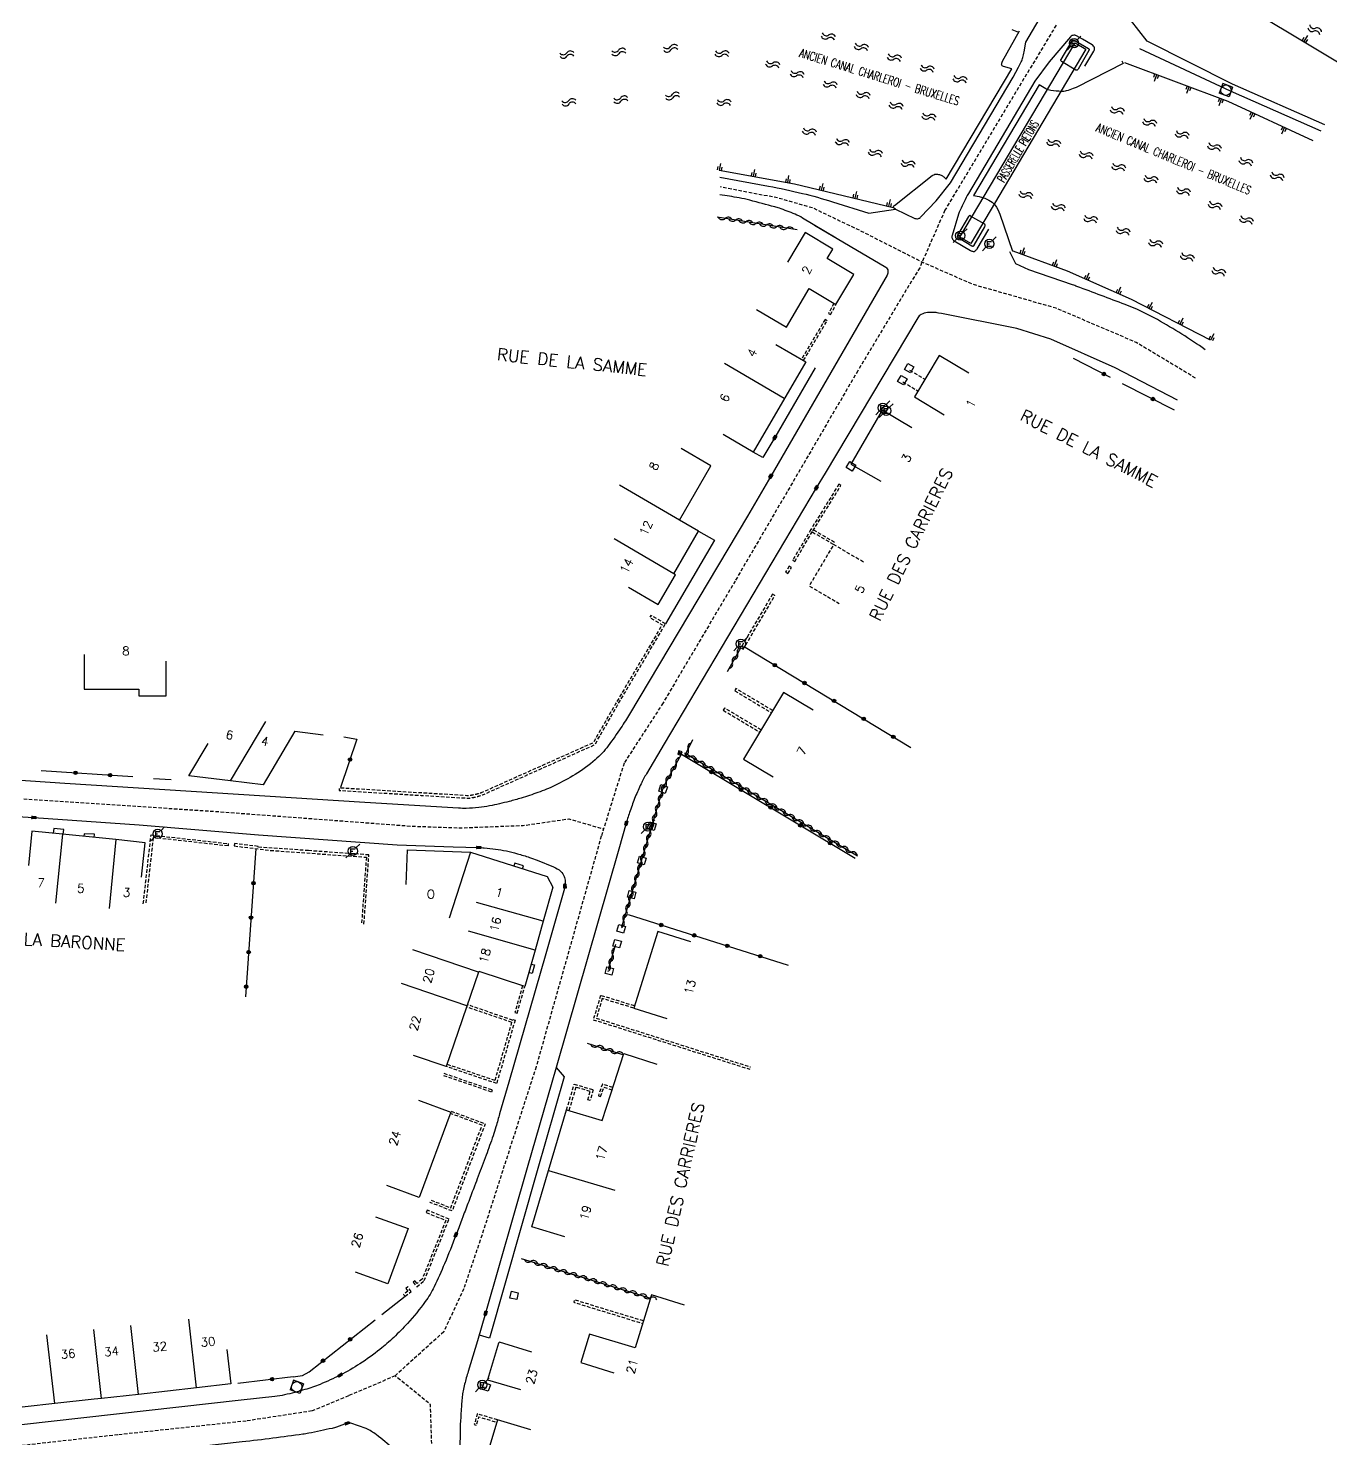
# Model space of a CAD drawing. Header units: millimetres. Extents: x 143000 to 144000, y 139000 to 140000.
# Drawn here: x 143176.7 to 143364.8, y 139391.1 to 139594.8 of the extents above; entities that cross this region are included whole.
import ezdxf
from ezdxf.enums import TextEntityAlignment as Align

# ---------------------------------------------------------------- set-up
doc = ezdxf.new("R2010")
doc.units = ezdxf.units.MM
doc.linetypes.add('DASHED', pattern=[0.75, 0.5, -0.25])
doc.layers.get('0').update_dxf_attribs({"linetype": 'CONTINUOUS'})
for name, color, linetype in [('W0001', 6, 'DASHED'), ('W0008', 7, 'CONTINUOUS'), ('W0100', 7, 'CONTINUOUS'), ('W0112', 1, 'DASHED'), ('W0120', 7, 'CONTINUOUS'), ('W0211', 2, 'CONTINUOUS'), ('W0310', 3, 'CONTINUOUS'), ('W0322', 7, 'CONTINUOUS'), ('W0330', 7, 'CONTINUOUS'), ('W0400', 7, 'CONTINUOUS'), ('W0420', 7, 'CONTINUOUS'), ('W0471', 7, 'CONTINUOUS'), ('W0500', 5, 'DASHED'), ('W0515', 5, 'CONTINUOUS'), ('W0984', 7, 'CONTINUOUS'), ('W0989', 7, 'CONTINUOUS'), ('W0991', 7, 'CONTINUOUS'), ('W1102', 7, 'CONTINUOUS')]:
    doc.layers.add(name, color=color, linetype=linetype)
doc.styles.get("Standard").update_dxf_attribs({"font": 'romans.shx', "width": 0.85})

# ---------------------------------------------------------------- blocks, each defined once
blk = doc.blocks.new('T400')
for p, q in [((-0.15, 0.3), (0.15, 0.3)), ((-0.15, -0.25), (-0.15, 0.3)), ((-0.15, 0.15), (0.15, 0.15)), ((-0.15, 0), (0.15, 0)), ((0.15, 0.3), (0.15, -0.25)), ((-0.15, -0.15), (0.15, -0.15)), ((-0.15, -0.25), (-0.15, -0.3)), ((-0.15, -0.3), (0.15, -0.3)), ((0.15, -0.3), (0.15, -0.25))]:
    blk.add_line(p, q)
blk = doc.blocks.new('T471')
for p, q in [((-0.333334, 0.333334), (-0.333334, -0.333334)), ((-0.333334, 0.333334), (0.333334, 0.333334)), ((-0.333334, 0), (0, 0)), ((0.500001, 0.500001), (1.000002, 1.000002)), ((-0.500001, -0.500001), (-1.000002, -1.000002)), ((-0.333334, -0.333334), (0.333334, -0.333334))]:
    blk.add_line(p, q)
blk.add_ellipse((0, 0), major_axis=(0.471405, 0.471405), ratio=1, start_param=5.4977871438, end_param=11.780972451)
blk = doc.blocks.new('t330o')
at = {"color": 0, "linetype": 'Continuous'}
for p, q in [((0.25, -0.25), (-0.25, 0.25)), ((-0.25, -0.25), (0.25, 0.25)), ((-0.25, 0.25), (-0.25, -0.25)), ((0.25, 0.25), (-0.25, 0.25)), ((0.25, -0.25), (0.25, 0.25)), ((-0.25, -0.25), (0.25, -0.25)), ((-0.25, -0.25), (-0.25, -0.25))]:
    blk.add_line(p, q, dxfattribs=at)
blk = doc.blocks.new('t112o')
at = {"color": 0, "linetype": 'Continuous'}
for p, q in [((-0.5, 0.5), (0.5, 0.5)), ((-0.5, -0.5), (-0.5, 0.5)), ((0.5, 0.5), (0.5, -0.5)), ((0.5, -0.5), (-0.5, -0.5))]:
    blk.add_line(p, q, dxfattribs=at)
blk = doc.blocks.new('T420')
for p, q in [((0.75, 0.75), (-0.75, 0.75)), ((-0.75, 0.75), (-0.75, -0.75)), ((0.75, 0.75), (0.75, -0.75)), ((0.75, -0.75), (-0.75, -0.75))]:
    blk.add_line(p, q)
blk.add_ellipse((0, 0), major_axis=(-0.53, 0.53), ratio=1, start_param=3.926991, end_param=10.210176)
blk = doc.blocks.new('t211o')
at = {"color": 0, "linetype": 'Continuous'}
for p, q in [((-0.29, 0.5), (-0.29, 0)), ((0, 1), (0, 0)), ((0.29, 0.5), (0.29, 0))]:
    blk.add_line(p, q, dxfattribs=at)
blk = doc.blocks.new('t500o')
at = {"color": 0, "linetype": 'Continuous'}
for centre, start, end in [((-0.5, 0.625), 216.8699, 323.1301), ((0.5, -0.125), 36.8699, 143.1301), ((0.5, -0.625), 36.8699, 143.1301), ((-0.5, 0.125), 216.8699, 323.1301)]:
    blk.add_arc(centre, 0.625, start, end, dxfattribs=at)
blk = doc.blocks.new('t322o')
at = {"color": 0, "linetype": 'Continuous'}
for radius in [0.25, 0.15]:
    blk.add_circle((0, 0), radius, dxfattribs=at)
blk = doc.blocks.new('t310o')
at = {"color": 0, "linetype": 'Continuous'}
for centre, start, end in [((-0.5, 0.38), 216.8699, 323.1304), ((0.5, -0.37), 36.8699, 143.1303)]:
    blk.add_arc(centre, 0.625, start, end, dxfattribs=at)

msp = doc.modelspace()

# ---------------------------------------------------------------- linework, layer by layer
at = {"layer": 'W0001'}
msp.add_lwpolyline([(143325.15, 139595.26), (143309.08, 139568.52), (143305.45, 139560.23), (143296.51, 139545.34), (143278.79, 139514.97), (143268.38, 139497.35), (143262.75, 139488.64), (143259.46, 139478.09), (143250.05, 139444.79), (143241.99, 139419.75), (143239.6, 139412.74), (143236.71, 139406.52), (143229.69, 139400.14), (143222.96, 139397.26), (143217.69, 139395.07), (143208.17, 139393.62), (143189.65, 139391.63), (143133.73, 139385.36)], dxfattribs=at)
at = {"layer": 'W0001', "flags": 128}
for points in [[(143345.29, 139544.28), (143336.71, 139549.44), (143325.15, 139554.38), (143313.16, 139557.8), (143305.8, 139561.03), (143297.16, 139565.43), (143290.04, 139568.84), (143285.02, 139570.29), (143276.66, 139571.89)], [(143101.94, 139484.92), (143119.73, 139486.18), (143128.29, 139486.58), (143136.21, 139486.13), (143150.15, 139485.19), (143203.58, 139481.7), (143232.07, 139479.56), (143238.94, 139479.31), (143248.2, 139479.66), (143254.77, 139480.61), (143259.8, 139479.15)], [(143235.48, 139373.87), (143234.79, 139396.02), (143229.69, 139400.14)]]:
    msp.add_lwpolyline(points, dxfattribs=at)
at = {"layer": 'W0008', "flags": 128}
for points in [[(143802.51, 139956.29, 0.000002), (143824.96, 139979.62, 0.000766)], [(143309.89, 139572.5), (143318.94, 139587.74), (143319.71, 139589.18, 0.010529), (143320.12, 139589.96, 0.026535), (143320.25, 139590.28, 0.027654), (143320.35, 139590.61, 0.011736), (143320.52, 139591.4), (143320.8, 139592.82), (143339.53, 139624.71), (143342.94, 139630.51, 0.034209), (143343.16, 139630.97, 0.009146), (143343.86, 139632.72, 0.077237), (143344.29, 139634.81, 0.062995), (143344.09, 139637.41, 0.09104), (143343.21, 139639.58, 0.098258), (143341.72, 139641.14, 0.036491), (143339.25, 139642.63, 0.048643), (143337.23, 139643.41), (143322.57, 139647.52), (143321.71, 139647.71), (143316.49, 139648.44)], [(143276.6, 139573.29), (143283.63, 139572.01, -0.01488), (143288.51, 139570.97, -0.016533), (143292.84, 139569.76), (143298.1, 139568.1), (143301.97, 139568.67), (143304.77, 139567.36, 0.092171), (143305.02, 139567.3, 0.092226), (143305.26, 139567.33, 0.055847), (143305.46, 139567.41, 0.07428), (143305.59, 139567.51), (143307.83, 139569.9), (143309.9, 139572.5)], [(143293.41, 139564.5), (143288.54, 139567.41, 0.035692), (143287.45, 139567.96, 0.018053), (143285.18, 139568.82, 0.014184), (143284.52, 139569.02, 0.002635), (143280.91, 139569.98, 0.020367), (143279.37, 139570.32, 0.011457), (143276.59, 139570.75)], [(143346.69, 139548.39, 0.02393), (143339.79, 139552.73, 0.037942), (143335.12, 139554.91, 0.000595), (143328.17, 139557.52, 0.006452), (143327.53, 139557.75), (143321.23, 139559.93), (143319.32, 139560.8), (143318.47, 139562.52)], [(143231.74, 139373.76), (143231.59, 139380.7, 0.019099), (143231.51, 139382.12, 0.008553), (143231.15, 139385.28, 0.043419), (143230.75, 139387.08, 0.044834), (143230.06, 139388.74, 0.083079), (143229.41, 139389.59, 0.027612), (143226.97, 139391.65, 0.054217), (143225.49, 139392.53), (143223.28, 139393.33), (143222.77, 139393.3, -0.01086), (143221.22, 139392.74, -0.027358), (143220.59, 139392.56, -0.003793), (143217.2, 139391.85, -0.015486), (143216.36, 139391.71, -0.003143), (143212.03, 139391.13, -0.003072), (143207.59, 139390.6), (143201.61, 139389.92)]]:
    msp.add_lwpolyline(points, format="xyb", dxfattribs=at)
for points in [[(143318.75, 139594.65), (143319.74, 139594.27)], [(143363.96, 139580.89), (143350.65, 139586.76), (143338.31, 139592.95), (143335.88, 139596.02)], [(143337.18, 139591.88), (143350.31, 139585.78), (143363.39, 139580.02)], [(143290.35, 139545.75), (143284.53, 139535.72), (143282.78, 139532.8), (143281.38, 139533.6)], [(143273.51, 139522.17), (143275.82, 139520.88), (143268.75, 139508.79)]]:
    msp.add_lwpolyline(points, dxfattribs=at)
at = {"layer": 'W0008'}
for points in [[(143329.31, 139589.35), (143330.62, 139591.49, 0.099611), (143330.69, 139591.69, 0.08072), (143330.69, 139591.97, 0.110584), (143330.57, 139592.25, 0.111102), (143330.35, 139592.45), (143328.98, 139593.23), (143328.1, 139593.72, 0.068195), (143327.95, 139593.78, 0.048513), (143327.72, 139593.81, 0.110786), (143327.46, 139593.76, 0.114785), (143327.24, 139593.6), (143324.13, 139589.99), (143322.07, 139587.2), (143312.48, 139570.97, 0.016921), (143312.32, 139570.67, 0.00426), (143311.71, 139569.44, 0.0072), (143311.17, 139568.26, 0.030683), (143311.06, 139567.98), (143310.13, 139564.9, 0.085683), (143310.1, 139564.71, 0.066134), (143310.14, 139564.48, 0.086195), (143310.27, 139564.24, 0.097224), (143310.44, 139564.09), (143312.8, 139562.71, 0.05236), (143312.96, 139562.64, 0.044306), (143313.16, 139562.59, 0.184086), (143313.44, 139562.65, 0.112785), (143313.75, 139562.98), (143315.43, 139565.81)], [(143290.24, 139566.36), (143300.54, 139560.31, -0.11927), (143300.77, 139560.08, -0.122742), (143300.87, 139559.78, -0.077268), (143300.85, 139559.46, -0.073195), (143300.73, 139559.15), (143283.94, 139530.12), (143280.58, 139524.33), (143263.56, 139495.75, -0.014112), (143262.31, 139493.78, -0.010319), (143260.46, 139491.17, -0.054706), (143258.58, 139489.14, -0.042051), (143255.69, 139487.02, -0.023576), (143252.76, 139485.42, -0.029929), (143250.32, 139484.41, -0.008565), (143247.9, 139483.62, -0.012296), (143246.18, 139483.13, -0.013336), (143243.32, 139482.48, -0.024849), (143241.76, 139482.25, -0.015295), (143239.96, 139482.13, -0.024288), (143238.83, 139482.15), (143225.31, 139482.98), (143181.99, 139485.71), (143143.7, 139488.3)], [(143342.69, 139541.11), (143333.67, 139545.77), (143324.38, 139549.89), (143319.5, 139551.43), (143308.62, 139553.61), (143308.17, 139553.68, 0.04191), (143307.47, 139553.77, 0.03231), (143306.56, 139553.74, 0.100525), (143305.67, 139553.47, 0.135631), (143305.17, 139552.99), (143291.82, 139530.57), (143290.52, 139528.45), (143268.54, 139491.45), (143265.98, 139487.11, 0.021446), (143265.21, 139485.66, 0.017086), (143264.38, 139483.78, 0.011272), (143263.63, 139481.77, 0.013069), (143263.07, 139480), (143261.98, 139476.22), (143252.93, 139444.68), (143248.77, 139430.18), (143242.75, 139409.21), (143241.58, 139405.2), (143240.24, 139400.78, 0.008882), (143239.72, 139398.93, 0.017663), (143239.5, 139397.98, 0.022329), (143239.38, 139397.15, 0.009359), (143239.22, 139395.15, 0.002079), (143239.1, 139393.14, 0.010363), (143239.09, 139392.73), (143239, 139385.28)], [(143170.29, 139481.25), (143177.5, 139480.81), (143192.74, 139479.74), (143209.97, 139478.3), (143230, 139476.84), (143238.05, 139476.58), (143241.75, 139476.48, -0.017071), (143242.56, 139476.43, -0.008495), (143244.18, 139476.24, -0.018609), (143245.75, 139475.97, -0.018204), (143247.34, 139475.58, -0.010064), (143249.11, 139475.04, -0.01615), (143250.19, 139474.64), (143252.54, 139473.69, -0.086819), (143253.62, 139473.02, -0.128067), (143254.11, 139472.29, -0.066182), (143254.25, 139471.6, -0.066536), (143254.2, 139470.9, -0.003208), (143254.08, 139470.31, -0.016759), (143254.05, 139470.2), (143251.45, 139461.11), (143246.12, 139442.57), (143244.78, 139438, 0.004586), (143244.52, 139437.09, -0.004313), (143244.25, 139436.13, -0.01226), (143243.83, 139434.81, -0.005765), (143242.83, 139432.03, -0.000458), (143241.69, 139428.98, -0.000983), (143241.15, 139427.56, -0.000102), (143240.31, 139425.34, 0.000103), (143239.47, 139423.13, 0.000346), (143239.27, 139422.59, -0.00009), (143238.48, 139420.51, -0.009326), (143236.82, 139416.34, -0.011438), (143235.32, 139413.01, -0.046019), (143234.05, 139410.87, -0.028239), (143231.48, 139407.73, -0.018588), (143229.48, 139405.7, -0.020074), (143227.49, 139403.97, -0.024846), (143224.61, 139401.89, -0.026881), (143221.76, 139400.25, -0.019649), (143218.85, 139398.92, -0.027031), (143216.66, 139398.16, -0.013608), (143213.72, 139397.39, -0.028887), (143212.31, 139397.15), (143207.43, 139396.61), (143166.69, 139392.05)]]:
    msp.add_lwpolyline(points, format="xyb", dxfattribs=at)
for points in [[(143328.02, 139588.77), (143325.93, 139590.02, -0.414214), (143325.86, 139590.3), (143325.88, 139590.33), (143327.49, 139593.02, -0.126913), (143327.54, 139593.07, -0.080174), (143327.63, 139593.1, -0.067175), (143327.73, 139593.11, -0.119004), (143327.78, 139593.1), (143329.81, 139591.89, -0.072796), (143329.88, 139591.83, -0.088594), (143329.91, 139591.78, -0.133862), (143329.92, 139591.7, -0.095542), (143329.89, 139591.61), (143328.32, 139588.89, -0.074632), (143328.28, 139588.84, -0.042567), (143328.19, 139588.77, -0.146602), (143328.12, 139588.75, -0.091954)], [(143312.81, 139567.69, 0.12414), (143312.72, 139567.75, 0.19928), (143312.64, 139567.74, 0.060869), (143312.55, 139567.68, 0.080485), (143312.5, 139567.62), (143310.92, 139564.91, 0.086626), (143310.88, 139564.81, 0.11246), (143310.88, 139564.72, 0.106638), (143310.92, 139564.65, 0.085597), (143311, 139564.58), (143312.98, 139563.4, 0.089151), (143313.1, 139563.35, 0.11964), (143313.19, 139563.36, 0.097207), (143313.27, 139563.4, 0.093587), (143313.33, 139563.47), (143314.85, 139566.14), (143314.87, 139566.17, 0.414214), (143314.75, 139566.58)]]:
    msp.add_lwpolyline(points, format="xyb", close=True, dxfattribs=at)
for points in [[(143181.75, 139478.39), (143181.82, 139479.05), (143180.37, 139479.22), (143180.3, 139478.53)], [(143186.21, 139477.94), (143186.25, 139478.41), (143184.78, 139478.47), (143184.74, 139478.09)], [(143248.07, 139473.4), (143248.21, 139473.84), (143246.97, 139474.21), (143246.84, 139473.8)], [(143249.34, 139459.64), (143249.82, 139459.5), (143249.47, 139458.29), (143248.99, 139458.43)], [(143252.93, 139444.68), (143254.09, 139443.36), (143250.21, 139429.75), (143243.34, 139405.61), (143241.86, 139406.04)]]:
    msp.add_lwpolyline(points, dxfattribs=at)
at = {"layer": 'W0100', "flags": 128}
for points in [[(143281.89, 139554.19), (143286.2, 139551.64), (143289.49, 139557.21), (143293.36, 139554.92), (143295.94, 139559.27), (143292.08, 139561.57), (143292.9, 139562.93), (143288.91, 139565.31), (143286.34, 139561.01)], [(143284.66, 139549.16), (143288.99, 139546.65), (143281.38, 139533.6), (143277.07, 139536.12)], [(143312.56, 139544.99), (143308.27, 139547.56), (143304.68, 139541.56), (143308.97, 139538.99)], [(143304.34, 139537.11), (143300.05, 139539.67), (143295.49, 139531.83), (143299.86, 139529.39)], [(143263.37, 139514.09), (143267.68, 139511.57), (143270.2, 139515.87), (143269.94, 139516.02), (143273.51, 139522.17), (143270.75, 139523.78), (143275.3, 139531.61), (143270.98, 139534.12)], [(143184.77, 139504.33), (143184.79, 139499.33), (143192.65, 139499.35), (143192.65, 139498.38), (143196.64, 139498.39), (143196.63, 139503.39)], [(143290.08, 139496.31), (143285.79, 139498.88), (143280.02, 139489.24), (143284.31, 139486.67)], [(143215.22, 139493.28), (143210.65, 139485.52), (143205.93, 139486.08), (143199.89, 139486.83), (143202.67, 139491.52)], [(143193.06, 139472.2), (143193.58, 139477.17), (143189.37, 139477.62), (143181.64, 139478.4), (143177.23, 139478.84), (143176.73, 139473.87)], [(143231.3, 139471.12), (143231.47, 139476.12), (143240.55, 139475.8), (143251.65, 139472.26), (143252.45, 139470.72), (143251.07, 139465.84), (143249.91, 139461.65), (143248.41, 139456.4), (143241.82, 139458.56), (143241.72, 139458.48), (143237.08, 139444.83), (143232.34, 139446.44)], [(143272.38, 139462.83), (143267.61, 139464.32), (143264.15, 139453.24), (143268.92, 139451.75)], [(143254.22, 139420.25), (143249.43, 139421.66), (143251.82, 139429.79), (143254.44, 139438.59), (143259.61, 139437.03), (143260.82, 139440.88), (143262.72, 139446.72), (143267.47, 139445.18)], [(143233.04, 139439.99), (143237.73, 139438.26), (143233.16, 139425.92), (143228.47, 139427.65)], [(143226.85, 139423.14), (143231.55, 139421.44), (143228.65, 139413.44), (143223.95, 139415.14)], [(143271.49, 139410.37), (143266.71, 139411.84), (143264.36, 139404.17), (143257.76, 139406.19), (143256.49, 139402.06), (143261.27, 139400.6)], [(143205.39, 139403.96), (143205.98, 139399), (143201.01, 139398.41), (143192.64, 139397.47), (143187.26, 139396.88), (143186.2, 139396.79), (143180.52, 139396.14), (143171.91, 139395.19), (143166.36, 139394.54), (143159.4, 139393.75), (143149.22, 139392.59), (143146.42, 139392.3), (143141.43, 139391.69), (143138.2, 139391.3), (143137.6, 139396.26)]]:
    msp.add_lwpolyline(points, dxfattribs=at)
at = {"layer": 'W0100'}
for points in [[(143249.44, 139403.59), (143244.75, 139404.99), (143244.6, 139404.87), (143243.02, 139399.58), (143247.81, 139398.15)], [(143249.27, 139392.36), (143244.48, 139393.79), (143242.27, 139386.4), (143247.07, 139384.97)]]:
    msp.add_lwpolyline(points, dxfattribs=at)
at = {"layer": 'W0112'}
for p, q in [((143304, 139545.45), (143306.21, 139544.12)), ((143303.03, 139543.73), (143305.2, 139542.43))]:
    msp.add_line(p, q, dxfattribs=at)
for points in [[(143293.05, 139555.08), (143292.27, 139553.61), (143292.58, 139553.45), (143293.36, 139554.92)], [(143288.68, 139546.85), (143292.09, 139552.57), (143291.79, 139552.75), (143288.38, 139547.03)], [(143284.22, 139496.25), (143278.92, 139499.42), (143278.74, 139499.11), (143284.03, 139495.94)], [(143282.55, 139493.46), (143277.27, 139496.61), (143277.09, 139496.3), (143282.36, 139493.15)], [(143193.32, 139468.35), (143194.43, 139478.28), (143205.59, 139477.04), (143205.56, 139476.69), (143194.74, 139477.9), (143193.67, 139468.31)], [(143225.19, 139465.42), (143225.9, 139475.4), (143217.17, 139476.02), (143209.89, 139476.53), (143209.89, 139476.63), (143206.49, 139477.04), (143206.49, 139477.04), (143206.45, 139476.69), (143211.68, 139476.06), (143225.53, 139475.07), (143224.84, 139465.45)], [(143248.07, 139456.49), (143246.99, 139452.63), (143247.33, 139452.54), (143248.4, 139456.4)], [(143264.26, 139453.59), (143259.36, 139455.1), (143258.31, 139451.6), (143280.92, 139444.44)], [(143264.16, 139453.26), (143259.59, 139454.66), (143258.74, 139451.83), (143281.03, 139444.77)], [(143237.19, 139445.16), (143244.12, 139442.84), (143246.68, 139451.63), (143247.01, 139451.53), (143247.01, 139451.53), (143244.35, 139442.39), (143237.08, 139444.83)], [(143236.74, 139443.85), (143243.71, 139441.48), (143243.59, 139441.15), (143236.63, 139443.52)], [(143254.44, 139438.59), (143255.56, 139442.28), (143258.3, 139441.48), (143257.85, 139439.93), (143257.52, 139440.02), (143257.87, 139441.24), (143255.79, 139441.85), (143254.78, 139438.49)], [(143261.12, 139441.81), (143259.62, 139442.3), (143259.04, 139440.61), (143259.37, 139440.49), (143259.84, 139441.86), (143261.01, 139441.48)]]:
    msp.add_lwpolyline(points, dxfattribs=at)
for points in [[(143294.08, 139528.77), (143293.78, 139528.95), (143289.72, 139522.39), (143287.1, 139517.97), (143287.4, 139517.8), (143290.02, 139522.21)], [(143286.42, 139516.04), (143286.94, 139516.92), (143286.6, 139517.12), (143286.08, 139516.25)], [(143279.94, 139505.11), (143284.55, 139512.88), (143284.21, 139513.08), (143279.6, 139505.31)], [(143234.3, 139424.07), (143234.17, 139423.74), (143237.01, 139422.6), (143233.61, 139414.13), (143232.85, 139413.5), (143232.55, 139413.88), (143232.28, 139413.66), (143232.81, 139413.01), (143233.9, 139413.91), (143237.47, 139422.79)], [(143231.52, 139412.99), (143231.24, 139412.78), (143231.51, 139412.4), (143230.91, 139411.91), (143231.13, 139411.64), (143231.99, 139412.33)]]:
    msp.add_lwpolyline(points, close=True, dxfattribs=at)
at = {"layer": 'W0112', "flags": 128}
for points in [[(143289.93, 139522.06), (143293.02, 139520.26)], [(143290.11, 139522.36), (143293.2, 139520.56)], [(143297.32, 139517.71), (143293.01, 139520.24), (143289.5, 139514.25), (143293.82, 139511.73)], [(143246.66, 139451.53), (143240.12, 139453.76)], [(143246.55, 139451.2), (143240, 139453.43)], [(143237.77, 139438.38), (143242.7, 139436.56), (143237.92, 139423.96), (143234.75, 139425.2), (143234.88, 139425.53), (143237.72, 139424.42), (143242.25, 139436.36), (143237.65, 139438.06)], [(143265.55, 139408.07), (143255.59, 139411.11), (143255.49, 139410.77), (143265.45, 139407.72)], [(143244.48, 139393.79), (143241.55, 139394.67), (143241.11, 139393.11), (143241.44, 139393.01), (143241.79, 139394.23), (143244.38, 139393.45)]]:
    msp.add_lwpolyline(points, dxfattribs=at)
msp.add_lwpolyline([(143268.75, 139508.79), (143266.63, 139510.01), (143266.46, 139509.71), (143268.27, 139508.66), (143261.51, 139497.21), (143258.29, 139491.6), (143242.22, 139484.41, -0.030376), (143241.99, 139484.32, -0.012836), (143241.34, 139484.14, -0.028775), (143240.51, 139483.98, -0.048083), (143240.05, 139483.96), (143233.48, 139484.35), (143221.63, 139485.07), (143221.61, 139484.72), (143233.46, 139484), (143240.03, 139483.61, 0.048083), (143240.56, 139483.63, 0.028775), (143241.42, 139483.8, 0.012836), (143242.09, 139483.99, 0.030376), (143242.36, 139484.09), (143258.54, 139491.33), (143261.81, 139497.04), (143268.75, 139508.79)], format="xyb", dxfattribs=at)
at = {"layer": 'W0120', "flags": 128}
for points in [[(143309.27, 139573.01), (143318.74, 139588.97), (143317.54, 139589.29, -0.144461), (143317.36, 139589.4, -0.168751), (143317.29, 139589.58, -0.08691), (143317.31, 139589.78, -0.056901), (143317.43, 139590.06), (143319.85, 139594.43)], [(143334.64, 139590.13), (143334.86, 139589.72), (143328.16, 139586.32, -0.03165), (143327.63, 139586.1, -0.016971), (143326.62, 139585.77, -0.077307), (143325.96, 139585.69, -0.032139), (143324.37, 139585.85, -0.073838), (143323.66, 139586.07), (143322.69, 139586.67), (143313.24, 139570.68), (143314.06, 139570.5, -0.032298), (143314.65, 139570.33, -0.0233), (143315.42, 139570, -0.115125), (143316.32, 139569.29, -0.086724), (143317.04, 139567.96), (143318.84, 139562.64)], [(143301.97, 139568.67), (143301.82, 139568.78, -0.073531), (143301.7, 139568.9, -0.127564), (143301.66, 139568.99, -0.172837), (143301.68, 139569.09, -0.091685), (143301.8, 139569.24), (143307.25, 139573.53, -0.075442), (143307.49, 139573.67, -0.062982), (143307.8, 139573.75, -0.062487), (143308.02, 139573.74, -0.045453), (143308.31, 139573.68, -0.041253), (143308.75, 139573.49, -0.079371), (143308.95, 139573.34), (143309.26, 139573.03)]]:
    msp.add_lwpolyline(points, format="xyb", dxfattribs=at)
msp.add_lwpolyline([(143327.89, 139592.71), (143329.44, 139591.8), (143312.82, 139563.73), (143311.27, 139564.65)], close=True, dxfattribs=at)
at = {"layer": 'W0211', "flags": 128}
for points in [[(143335.02, 139589.89), (143349.98, 139584.28), (143362.21, 139578.59)], [(143276.5, 139574.32), (143287.37, 139572.36), (143301.61, 139568.95)], [(143347.47, 139549.78), (143336.05, 139555.62), (143326.82, 139559.72), (143318.95, 139562.64)]]:
    msp.add_lwpolyline(points, dxfattribs=at)
at = {"layer": 'W0310'}
for points in [[(143287.74, 139565.69), (143276.21, 139567.54)], [(143277.67, 139501.88), (143279.6, 139505.31)], [(143272.65, 139492.01), (143271.69, 139490.03), (143296.48, 139475.27)], [(143270.98, 139489.9), (143268.42, 139485.2), (143262.39, 139464.97)], [(143261.51, 139462.44), (143260.48, 139458.87)], [(143257.44, 139448.21), (143262.65, 139446.52)], [(143247.87, 139417.11), (143266.57, 139411.39)]]:
    msp.add_lwpolyline(points, dxfattribs=at)
at = {"layer": 'W0322'}
for points in [[(143327.62, 139547.17), (143332.95, 139544.4)], [(143334.68, 139543.52), (143342.19, 139539.72)], [(143280.25, 139505.41), (143304.16, 139490.94)], [(143215.22, 139493.28), (143219.29, 139492.75)], [(143222.3, 139492.44), (143224.18, 139492.11), (143221.78, 139485.13)], [(143271.07, 139489.95), (143296.14, 139474.91)], [(143178.54, 139487.6), (143191.79, 139486.71)], [(143194.78, 139486.45), (143197.32, 139486.3)], [(143209.59, 139476.31), (143208.07, 139454.89)], [(143263.35, 139466.79), (143286.46, 139459.49)], [(143227.77, 139409.02), (143231.13, 139411.64)], [(143214.98, 139400.02), (143216.31, 139400.19), (143217.28, 139400.75), (143226.79, 139408.26)], [(143206.95, 139399.07), (143214.98, 139400.04)]]:
    msp.add_lwpolyline(points, dxfattribs=at)
at = {"layer": 'W0515', "flags": 128}
msp.add_lwpolyline([(143341.65, 139604.5), (143373.51, 139585.35)], dxfattribs=at)
at = {"layer": 'W1102', "flags": 128}
for points in [[(143285.9, 139541.33), (143277.26, 139546.37)], [(143270.75, 139523.78), (143262.1, 139528.8)], [(143269.94, 139516.02), (143261.3, 139521.05)], [(143205.93, 139486.08), (143211.02, 139494.67)], [(143181.64, 139478.4), (143180.64, 139468.45)], [(143189.37, 139477.62), (143188.37, 139467.67)], [(143240.55, 139475.8), (143237.51, 139466.28)], [(143251.07, 139465.84), (143241.43, 139468.52)], [(143249.91, 139461.65), (143240.29, 139464.4)], [(143241.72, 139458.48), (143232.26, 139461.7)], [(143240.06, 139453.59), (143230.59, 139456.81)], [(143251.82, 139429.79), (143261.41, 139426.97)], [(143187.26, 139396.88), (143186.19, 139406.82)], [(143192.64, 139397.47), (143191.52, 139407.4)], [(143201.01, 139398.41), (143199.89, 139408.34)], [(143180.52, 139396.14), (143179.38, 139406.07)]]:
    msp.add_lwpolyline(points, dxfattribs=at)

# ---------------------------------------------------------------- block references
at = {"layer": 'W0112'}
for p, rotation in [((143303.92, 139545.72), 239.8237049496984), ((143302.95, 139543.99), 240.2840781226279), ((143295.54, 139531.54), 238.3612206679226), ((143268.39, 139484.93), 251.4873616661705), ((143266.77, 139479.55), 74.27771975483553), ((143265.33, 139474.59), 254.4040442810351), ((143263.85, 139469.66), 254.2289363300398), ((143262.34, 139464.71), 254.126512499672), ((143261.76, 139462.59), 254.4949214328231), ((143260.62, 139458.63), 254.2007722647432), ((143246.87, 139411.76), 257.3538829940567), ((143242.83, 139398.55), 250.4671923886901)]:
    msp.add_blockref('t112o', p, dxfattribs=dict(at, rotation=rotation))
at = {"layer": 'W0211'}
for p, rotation in [((143360.94, 139592.91), 328.9950074948261), ((143339.7, 139588.13), 159.4246302541165), ((143344.38, 139586.38), 159.4246302539868), ((143349.06, 139584.62), 159.4246302541821), ((143353.62, 139582.58), 155.0442130533887), ((143358.16, 139580.47), 155.0442130534236), ((143276.5, 139574.32), 349.8156817342029), ((143281.42, 139573.43), 349.8156817340063), ((143286.34, 139572.55), 349.8156817343569), ((143291.22, 139571.44), 346.5075915314151), ((143296.08, 139570.28), 346.507591531134), ((143300.94, 139569.11), 346.5075915312636), ((143320.18, 139562.18), 339.6421792706822), ((143324.87, 139560.44), 339.6421792704724), ((143329.49, 139558.53), 336.0687003342381), ((143334.06, 139556.5), 336.0687003344095), ((143338.56, 139554.33), 332.8928064717504), ((143343.01, 139552.05), 332.8928064720037), ((143347.47, 139549.78), 332.8928064720037)]:
    msp.add_blockref('t211o', p, dxfattribs=dict(at, rotation=rotation))
at = {"layer": 'W0310'}
for p, rotation in [((143277.37, 139567.35), 170.8666370249574), ((143278.85, 139567.12), 170.8666370249574), ((143280.34, 139566.88), 170.8666370249574), ((143281.82, 139566.64), 170.8666370249574), ((143283.3, 139566.4), 170.8666370249574), ((143284.78, 139566.16), 170.8666370249574), ((143286.26, 139565.93), 170.8666370249574), ((143279.14, 139504.49), 60.68836142806617), ((143278.4, 139503.19), 60.68836142806617), ((143272, 139490.66), 244.0293845881495), ((143272.37, 139489.62), 329.2361659705222), ((143269.54, 139487.27), 241.4486223305152), ((143270.26, 139488.58), 241.4486223305152), ((143273.66, 139488.85), 329.2361659705222), ((143274.95, 139488.08), 329.2361659705222), ((143268.83, 139485.95), 241.4486223305152), ((143276.24, 139487.32), 329.2361659705222), ((143277.53, 139486.55), 329.2361659705222), ((143278.82, 139485.78), 329.2361659705222), ((143267.81, 139483.14), 253.4133576190231), ((143268.23, 139484.58), 253.4133576190231), ((143280.11, 139485.01), 329.2361659705222), ((143281.39, 139484.25), 329.2361659705222), ((143282.68, 139483.48), 329.2361659705222), ((143267.38, 139481.7), 253.4133576190231), ((143283.97, 139482.71), 329.2361659705222), ((143285.26, 139481.95), 329.2361659705222), ((143266.95, 139480.27), 253.4133576190231), ((143286.55, 139481.18), 329.2361659705222), ((143287.84, 139480.41), 329.2361659705222), ((143289.13, 139479.64), 329.2361659705222), ((143266.09, 139477.39), 253.4133576190231), ((143266.52, 139478.83), 253.4133576190231), ((143290.42, 139478.88), 329.2361659705222), ((143291.71, 139478.11), 329.2361659705222), ((143292.99, 139477.34), 329.2361659705222), ((143265.67, 139475.95), 253.4133576190231), ((143294.28, 139476.58), 329.2361659705222), ((143295.57, 139475.81), 329.2361659705222), ((143264.81, 139473.08), 253.4133576190231), ((143265.24, 139474.51), 253.4133576190231), ((143264.38, 139471.64), 253.4133576190231), ((143263.52, 139468.76), 253.4133576190231), ((143263.95, 139470.2), 253.4133576190231), ((143263.1, 139467.33), 253.4133576190231), ((143262.67, 139465.89), 253.4133576190231), ((143261.1, 139461), 253.9147144367134), ((143260.68, 139459.56), 253.9147144367134), ((143258.87, 139447.75), 342.008118451878), ((143260.29, 139447.28), 342.008118451878), ((143261.72, 139446.82), 342.008118451878), ((143249.3, 139416.67), 343.0038955266631), ((143250.74, 139416.23), 343.0038955266631), ((143252.17, 139415.79), 343.0038955266631), ((143253.61, 139415.35), 343.0038955266631), ((143255.04, 139414.92), 343.0038955266631), ((143256.47, 139414.48), 343.0038955266631), ((143257.91, 139414.04), 343.0038955266631), ((143259.34, 139413.6), 343.0038955266631), ((143260.78, 139413.16), 343.0038955266631), ((143262.21, 139412.72), 343.0038955266631), ((143263.65, 139412.29), 343.0038955266631), ((143265.08, 139411.85), 343.0038955266631), ((143266.52, 139411.41), 343.0038955266631)]:
    msp.add_blockref('t310o', p, dxfattribs=dict(at, rotation=rotation))
at = {"layer": 'W0322'}
for p, rotation in [((143332.06, 139544.87), 332.5512698233005), ((143339.15, 139541.26), 333.1482963035223), ((143284.53, 139502.82), 328.8222491165593), ((143288.81, 139500.24), 328.8222491165593), ((143293.08, 139497.65), 328.8222491165593), ((143297.36, 139495.06), 328.8222491165593), ((143301.64, 139492.47), 328.8222491165593), ((143223.17, 139489.19), 251.0855604421423), ((143183.53, 139487.27), 356.1568118577842), ((143188.51, 139486.93), 356.1568118577842), ((143275.36, 139487.38), 329.0408753309919), ((143279.65, 139484.81), 329.0408753309919), ((143283.93, 139482.24), 329.0408753309919), ((143288.22, 139479.67), 329.0408753309919), ((143292.51, 139477.09), 329.0408753309919), ((143209.24, 139471.32), 265.9527956693506), ((143208.88, 139466.34), 265.9527956693506), ((143268.12, 139465.28), 342.4606946773189), ((143272.89, 139463.78), 342.4606946773189), ((143277.66, 139462.27), 342.4606946773189), ((143208.53, 139461.35), 265.9527956693506), ((143282.42, 139460.76), 342.4606946773189), ((143208.18, 139456.36), 265.9527956693506), ((143223.2, 139405.43), 38.26806735044635), ((143219.27, 139402.33), 38.26806735044635), ((143211.91, 139399.67), 6.871939807471795)]:
    msp.add_blockref('t322o', p, dxfattribs=dict(at, rotation=rotation))
at = {"layer": 'W0330', "rotation": 340.0004866434057}
msp.add_blockref('t330o', (143270.82, 139490.12), dxfattribs=at)
at = {"layer": 'W0400'}
for p, rotation in [((143284.53, 139535.72), 329.1171000704923), ((143283.94, 139530.12), 329.8562780225545), ((143290.52, 139528.45), 148.345380136547), ((143177.5, 139480.81), 266.4801281941602), ((143177.49, 139480.8), 266.4618533009043), ((143263.07, 139480), 343.8524071376232), ((143241.75, 139476.48), 268.3390855261499), ((143254.2, 139470.9), 183.8518427020053), ((143238.48, 139420.51), 159.2952644709606), ((143242.75, 139409.21), 343.7930566292051), ((143221.76, 139400.25), 122.9701396921584), ((143222.77, 139393.3), 288.5908590050597)]:
    msp.add_blockref('T400', p, dxfattribs=dict(at, rotation=rotation))
at = {"layer": 'W0420', "rotation": 340.00048664339}
for p in [(143349.68, 139585.88), (143215.47, 139398.56)]:
    msp.add_blockref('T420', p, dxfattribs=at)
at = {"layer": 'W0471'}
for p in [(143327.74, 139592.68), (143311.29, 139564.86), (143315.51, 139563.69), (143300.12, 139539.99), (143300.6, 139539.57), (143279.61, 139505.89), (143266.21, 139479.48), (143195.39, 139478.44), (143223.58, 139475.96), (143242.28, 139398.85)]:
    msp.add_blockref('T471', p, dxfattribs=at)
at = {"layer": 'W0500'}
for p, rotation in [((143292.26, 139593.62), 342.6255622537628), ((143362.51, 139594.61), 329.2171166478796), ((143269.48, 139591.93), 5.130674211846523), ((143297.03, 139592.11), 342.1923383802196), ((143254.5, 139591.02), 2.388322946729426), ((143261.99, 139591.4), 3.849109064674071), ((143276.9, 139591.14), 350.1845671472532), ((143284.23, 139589.59), 342.8906652505316), ((143301.79, 139590.58), 341.6054635672353), ((143287.75, 139588.19), 342.6255622408752), ((143306.53, 139589), 341.6054635672353), ((143311.28, 139587.45), 342.6588316219544), ((143292.52, 139586.7), 342.6255622408752), ((143297.29, 139585.17), 342.1923383931782), ((143254.79, 139584.13), 2.388322946506737), ((143262.28, 139584.52), 3.849109064924511), ((143269.76, 139585.03), 6.011182300789181), ((143277.18, 139584.1), 349.9971511726046), ((143302.04, 139583.62), 341.6054635711745), ((143306.78, 139582.04), 341.6054635711745), ((143334, 139582.93), 339.6191285816761), ((143338.68, 139581.19), 339.6191285816761), ((143289.53, 139579.89), 342.625562237166), ((143343.37, 139579.45), 339.6191285816761), ((143294.29, 139578.37), 342.1923383980305), ((143324.81, 139578.24), 339.5789579710927), ((143348.03, 139577.65), 335.0442130535794), ((143299.05, 139576.82), 341.6054635662997), ((143303.79, 139575.24), 341.6054635662997), ((143329.5, 139576.5), 339.5789579710927), ((143352.57, 139575.54), 335.0442130535794), ((143334.18, 139574.75), 339.5789579710927), ((143338.87, 139573.01), 339.5789579710927), ((143357.1, 139573.43), 335.0442130535794), ((143343.55, 139571.26), 339.5789579710927), ((143320.79, 139570.74), 339.5571860575841), ((143325.47, 139568.99), 339.5571860575841), ((143348.11, 139569.22), 335.0442130527777), ((143330.16, 139567.24), 339.5571860575841), ((143352.65, 139567.11), 335.0442130527777), ((143334.84, 139565.5), 339.5571860575841), ((143339.53, 139563.75), 339.5571860575841), ((143344.11, 139561.76), 335.0442130526476), ((143348.65, 139559.65), 335.0442130526476)]:
    msp.add_blockref('t500o', p, dxfattribs=dict(at, rotation=rotation))

# ---------------------------------------------------------------- texts
at = {"layer": 'W0500', "width": 0.7}
for rotation, p in [(342.9, (143299.64, 139587.79)), (342.9, (143299.64, 139587.79)), (337.405, (143342.13, 139575.95))]:
    msp.add_text('ANCIEN CANAL CHARLEROI - BRUXELLES', height=1.25, rotation=rotation, dxfattribs=at).set_placement(p, align=Align.MIDDLE)
at = {"layer": 'W0984', "width": 0.5}
msp.add_text('PASSERELLE PIETONS', height=1.25, rotation=59.436, dxfattribs=at).set_placement((143319.65, 139577.04), align=Align.MIDDLE)
at = {"layer": 'W0989'}
for s, rotation, p in [('RUE DE LA SAMME', 353.97, (143255.25, 139546.61)), ('RUE DE LA SAMME', 333, (143329.87, 139534.13)), ('RUE DES CARRIERES', 63.9, (143304.2, 139520.26)), ('RUE DE LA BARONNE', 356.67, (143178.37, 139463.13)), ('RUE DES CARRIERES', 77.4, (143270.89, 139427.8))]:
    msp.add_text(s, height=1.75, rotation=rotation, dxfattribs=at).set_placement(p, align=Align.MIDDLE)
at = {"layer": 'W0991'}
for s, rotation, p in [('2', 63.9, (143289.14, 139559.89)), ('4', 63.9, (143281.25, 139547.93)), ('6', 63.9, (143277.3, 139541.43)), ('1', 63.9, (143312.84, 139540.62)), ('3', 63.9, (143303.55, 139532.73)), ('8', 63.9, (143267.08, 139531.57)), ('12', 63.9, (143265.92, 139522.63)), ('14', 63.9, (143263.13, 139517.17)), ('5', 63.9, (143296.81, 139513.81)), ('6', 350.55, (143205.77, 139492.73)), ('4', 350.55, (143210.88, 139491.8)), ('7', 63.9, (143288.42, 139490.41)), ('7', 356.49, (143178.54, 139471.37)), ('5', 356.49, (143184.29, 139470.56)), ('3', 356.49, (143190.91, 139469.98)), ('1', 343.8, (143244.72, 139469.97)), ('16', 74.7, (143244.17, 139465.38)), ('18', 74.7, (143242.66, 139460.85)), ('20', 74.7, (143234.53, 139457.95)), ('13', 74.7, (143272.28, 139456.33)), ('22', 74.7, (143232.56, 139451.1)), ('24', 72.54, (143229.65, 139434.5)), ('17', 74.7, (143259.5, 139432.3)), ('19', 74.7, (143257.18, 139423.71)), ('26', 72.54, (143224.2, 139419.76)), ('32', 5.76, (143195.69, 139404.37)), ('30', 5.76, (143202.66, 139405.07)), ('36', 5.76, (143182.45, 139403.32)), ('34', 5.76, (143188.72, 139403.67)), ('23', 74.7, (143249.4, 139400.03)), ('21', 74.7, (143263.91, 139401.54))]:
    msp.add_text(s, height=1.25, rotation=rotation, dxfattribs=at).set_placement(p, align=Align.MIDDLE)
for s, p in [('8', (143190.8, 139504.87)), ('O', (143234.85, 139469.74))]:
    msp.add_text(s, height=1.25, dxfattribs=at).set_placement(p, align=Align.MIDDLE)

doc.saveas('drawing.dxf')
